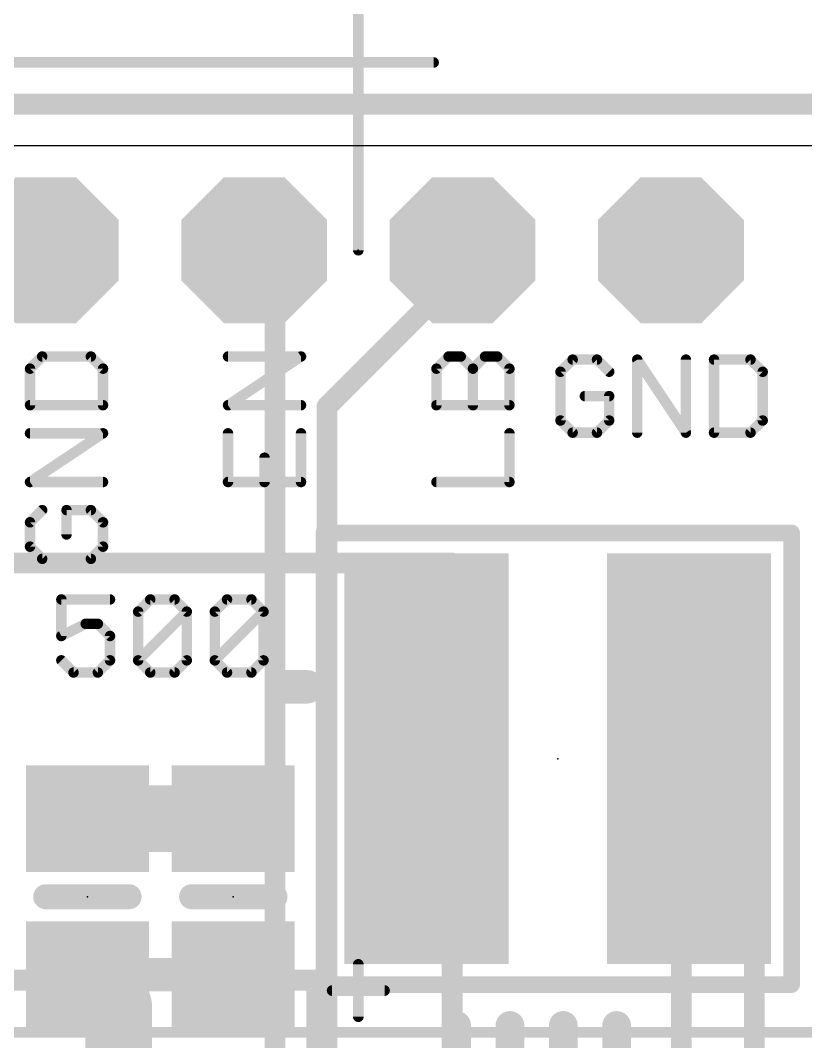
# Model space of a CAD drawing. Extents: x -12.8 to 36.1, y -7.3 to 38.5.
# Drawn here: x 9.85 to 19.42, y 10.68 to 23.12 of the extents above; entities that cross this region are included whole.
import ezdxf

# ---------------------------------------------------------------- set-up
doc = ezdxf.new("R2010")
doc.units = 0
for name, color, linetype in [('1', 12, 'CONTINUOUS'), ('16', 132, 'CONTINUOUS'), ('17', 110, 'CONTINUOUS'), ('20', 53, 'CONTINUOUS'), ('21', 40, 'CONTINUOUS'), ('23', 53, 'CONTINUOUS'), ('47', 253, 'CONTINUOUS')]:
    doc.layers.add(name, color=color, linetype=linetype)

# ---------------------------------------------------------------- blocks, each defined once
blk = doc.blocks.new('RECT')
blk.add_solid([(-0.5, -0.5), (0.5, -0.5), (-0.5, 0.5), (0.5, 0.5)])
blk = doc.blocks.new('OCTAGONP')
at = {"const_width": 0.5}
blk.add_lwpolyline([(-0.25, -0.1036), (-0.25, 0.1036), (-0.1036, 0.25), (0.1036, 0.25), (0.25, 0.1036), (0.25, -0.1036), (0.1036, -0.25), (-0.1036, -0.25), (-0.25, -0.1036), (-0.25, 0.1036)], dxfattribs=at)
blk = doc.blocks.new('RECT168000X56000R100')
at = {"const_width": 0.175}
blk.add_lwpolyline([(0.4375, 0), (0.4375, 0, 0.4142), (0.35, 0.0875), (-0.35, 0.0875, 0.4142), (-0.4375, 0), (-0.4375, 0, 0.4142), (-0.35, -0.0875), (0.35, -0.0875, 0.4142)], format="xyb", close=True, dxfattribs=at)
blk.add_solid([(-0.3754, -0.0254), (0.3754, -0.0254), (-0.3754, 0.0254), (0.3754, 0.0254)])

msp = doc.modelspace()

# ---------------------------------------------------------------- linework, layer by layer
at = {"layer": '1'}
for points, const_width in [([(6.858, 16.51), (15.113, 16.51)], 0.254), ([(15.113, 16.51), (15.113, 10.16)], 0.254), ([(18.796, 16.002), (17.399, 16.002)], 0.254), ([(17.399, 16.002), (17.399, 12.192)], 0.254), ([(18.796, 8.763), (18.796, 16.002)], 0.254), ([(13.081, 15.002), (13.347, 15.002)], 0.4064), ([(12.446, 13.396), (10.668, 13.396)], 0.8128), ([(17.399, 12.192), (17.907, 11.684)], 0.254), ([(10.668, 11.496), (11.049, 11.115)], 0.8128), ([(10.668, 11.496), (12.446, 11.496)], 0.4064), ([(17.907, 11.684), (17.907, 8.763)], 0.254), ([(13.462, 11.43), (6.858, 11.43)], 0.254), ([(11.049, 11.115), (11.049, 9.84)], 0.8128), ([(13.462, 10.16), (13.462, 11.43)], 0.254)]:
    msp.add_lwpolyline(points, dxfattribs=dict(at, const_width=const_width))
for points, const_width in [([(15.1765, 16.51, 1), (15.0495, 16.51)], 0.127), ([(15.113, 16.4465, 1), (15.113, 16.5735)], 0.127), ([(17.399, 16.0655, 1), (17.399, 15.9385)], 0.127), ([(17.4625, 16.002, 1), (17.3355, 16.002)], 0.127), ([(18.8595, 16.002, 1), (18.7325, 16.002)], 0.127), ([(18.796, 15.9385, 1), (18.796, 16.0655)], 0.127), ([(13.081, 15.1036, 1), (13.081, 14.9004)], 0.2032), ([(13.347, 14.9004, 1), (13.347, 15.1036)], 0.2032), ([(10.668, 13.5992, 1), (10.668, 13.1928)], 0.4064), ([(12.446, 13.1928, 1), (12.446, 13.5992)], 0.4064), ([(17.4439, 12.2369, 1), (17.3541, 12.1471)], 0.127), ([(17.3355, 12.192, 1), (17.4625, 12.192)], 0.127), ([(10.8117, 11.6397, 1), (10.5243, 11.3523)], 0.4064), ([(10.668, 11.5976, 1), (10.668, 11.3944)], 0.2032), ([(12.446, 11.3944, 1), (12.446, 11.5976)], 0.2032), ([(17.9705, 11.684, 1), (17.8435, 11.684)], 0.127), ([(17.8621, 11.6391, 1), (17.9519, 11.7289)], 0.127), ([(11.2522, 11.115, 1), (10.8458, 11.115)], 0.4064), ([(10.9053, 10.9713, 1), (11.1927, 11.2587)], 0.4064), ([(13.5255, 11.43, 1), (13.3985, 11.43)], 0.127), ([(13.462, 11.3665, 1), (13.462, 11.4935)], 0.127)]:
    msp.add_lwpolyline(points, format="xyb", dxfattribs=dict(at, const_width=const_width))
at = {"layer": '16', "const_width": 0.254}
for points in [[(28.575, 22.098), (0, 22.098)], [(12.7, 20.32), (12.7, 20.193)], [(15.24, 20.32), (15.367, 20.193)], [(12.7, 20.193), (12.954, 19.939)], [(15.367, 20.193), (13.589, 18.415)], [(12.954, 19.939), (12.954, 7.747)], [(13.589, 18.415), (13.589, 6.604)]]:
    msp.add_lwpolyline(points, dxfattribs=at)
at = {"layer": '16', "const_width": 0.127}
for points in [[(12.7635, 20.32, 1), (12.6365, 20.32)], [(15.2849, 20.3649, 1), (15.1951, 20.2751)], [(12.7449, 20.2379, 1), (12.6551, 20.1481)], [(15.4119, 20.1481, 1), (15.3221, 20.2379)], [(15.3221, 20.1481, 1), (15.4119, 20.2379)], [(12.6365, 20.193, 1), (12.7635, 20.193)], [(13.0175, 19.939, 1), (12.8905, 19.939)], [(12.9091, 19.8941, 1), (12.9989, 19.9839)], [(13.6525, 18.415, 1), (13.5255, 18.415)], [(13.5441, 18.4599, 1), (13.6339, 18.3701)]]:
    msp.add_lwpolyline(points, format="xyb", dxfattribs=at)
at = {"layer": '20'}
msp.add_line((25.781, 21.59), (2.54, 21.59), dxfattribs=at)
at = {"layer": '21'}
for points, const_width in [([(10.117, 19.0252), (9.9687, 18.8769)], 0.127), ([(10.7102, 19.0252), (10.117, 19.0252)], 0.127), ([(10.8585, 18.8769), (10.7102, 19.0252)], 0.127), ([(12.3817, 18.432), (13.2715, 19.0252)], 0.127), ([(13.2715, 19.0252), (12.3817, 19.0252)], 0.127), ([(14.9217, 18.8769), (15.07, 19.0252)], 0.127), ([(15.07, 19.0252), (15.2183, 19.0252)], 0.127), ([(15.2183, 19.0252), (15.3666, 18.8769)], 0.127), ([(15.3666, 18.8769), (15.5149, 19.0252)], 0.127), ([(15.5149, 19.0252), (15.6632, 19.0252)], 0.127), ([(15.6632, 19.0252), (15.8115, 18.8769)], 0.127), ([(16.5822, 18.9873), (16.4339, 18.839)], 0.127), ([(16.8788, 18.9873), (16.5822, 18.9873)], 0.127), ([(17.0271, 18.839), (16.8788, 18.9873)], 0.127), ([(17.3695, 18.0975), (17.3695, 18.9873)], 0.127), ([(17.3695, 18.9873), (17.9626, 18.0975)], 0.127), ([(17.9626, 18.0975), (17.9626, 18.9873)], 0.127), ([(18.305, 18.9873), (18.305, 18.0975)], 0.127), ([(18.7499, 18.9873), (18.305, 18.9873)], 0.127), ([(18.8982, 18.839), (18.7499, 18.9873)], 0.127), ([(9.9687, 18.8769), (9.9687, 18.432)], 0.127), ([(10.8585, 18.432), (10.8585, 18.8769)], 0.127), ([(14.9217, 18.432), (14.9217, 18.8769)], 0.127), ([(15.3666, 18.432), (15.3666, 18.8769)], 0.127), ([(15.8115, 18.8769), (15.8115, 18.432)], 0.127), ([(16.4339, 18.839), (16.4339, 18.2458)], 0.127), ([(18.8982, 18.2458), (18.8982, 18.839)], 0.127), ([(17.0271, 18.5424), (16.7305, 18.5424)], 0.127), ([(17.0271, 18.2458), (17.0271, 18.5424)], 0.127), ([(9.9687, 18.432), (10.8585, 18.432)], 0.127), ([(13.2715, 18.432), (12.3817, 18.432)], 0.127), ([(15.8115, 18.432), (14.9217, 18.432)], 0.127), ([(16.4339, 18.2458), (16.5822, 18.0975)], 0.127), ([(16.8788, 18.0975), (17.0271, 18.2458)], 0.127), ([(18.7499, 18.0975), (18.8982, 18.2458)], 0.127), ([(16.5822, 18.0975), (16.8788, 18.0975)], 0.127), ([(18.305, 18.0975), (18.7499, 18.0975)], 0.127), ([(9.9687, 17.4965), (10.8585, 18.0896)], 0.127), ([(10.8585, 18.0896), (9.9687, 18.0896)], 0.127), ([(12.3817, 18.0896), (12.3817, 17.4965)], 0.127), ([(13.2715, 17.4965), (13.2715, 18.0896)], 0.127), ([(15.8115, 17.4965), (15.8115, 18.0896)], 0.127), ([(12.8266, 17.4965), (12.8266, 17.793)], 0.127), ([(10.8585, 17.4965), (9.9687, 17.4965)], 0.127), ([(12.3817, 17.4965), (13.2715, 17.4965)], 0.127), ([(14.9217, 17.4965), (15.8115, 17.4965)], 0.127), ([(10.117, 17.1541), (9.9687, 17.0058)], 0.127), ([(10.7102, 17.1541), (10.4136, 17.1541)], 0.127), ([(10.4136, 17.1541), (10.4136, 16.8575)], 0.127), ([(10.8585, 17.0058), (10.7102, 17.1541)], 0.127), ([(9.9687, 17.0058), (9.9687, 16.7092)], 0.127), ([(10.8585, 16.7092), (10.8585, 17.0058)], 0.127), ([(13.551, 16.876), (19.251, 16.876)], 0.2032), ([(13.551, 11.376), (13.551, 16.876)], 0.2032), ([(19.251, 16.876), (19.251, 11.376)], 0.2032), ([(9.9687, 16.7092), (10.117, 16.5609)], 0.127), ([(10.7102, 16.5609), (10.8585, 16.7092)], 0.127), ([(10.117, 16.5609), (10.7102, 16.5609)], 0.127), ([(10.9437, 16.0663), (10.3505, 16.0663)], 0.127), ([(10.3505, 16.0663), (10.3505, 15.6214)], 0.127), ([(11.286, 15.918), (11.4343, 16.0663)], 0.127), ([(11.4343, 16.0663), (11.7309, 16.0663)], 0.127), ([(11.7309, 16.0663), (11.8792, 15.918)], 0.127), ([(12.2215, 15.918), (12.3698, 16.0663)], 0.127), ([(12.3698, 16.0663), (12.6664, 16.0663)], 0.127), ([(12.6664, 16.0663), (12.8147, 15.918)], 0.127), ([(11.286, 15.3248), (11.286, 15.918)], 0.127), ([(11.286, 15.3248), (11.8792, 15.918)], 0.127), ([(11.8792, 15.918), (11.8792, 15.3248)], 0.127), ([(12.2215, 15.3248), (12.2215, 15.918)], 0.127), ([(12.2215, 15.3248), (12.8147, 15.918)], 0.127), ([(12.8147, 15.918), (12.8147, 15.3248)], 0.127), ([(10.3505, 15.6214), (10.6471, 15.7697)], 0.127), ([(10.6471, 15.7697), (10.7954, 15.7697)], 0.127), ([(10.7954, 15.7697), (10.9437, 15.6214)], 0.127), ([(10.9437, 15.6214), (10.9437, 15.3248)], 0.127), ([(10.4988, 15.1765), (10.3505, 15.3248)], 0.127), ([(10.9437, 15.3248), (10.7954, 15.1765)], 0.127), ([(11.4343, 15.1765), (11.286, 15.3248)], 0.127), ([(11.8792, 15.3248), (11.7309, 15.1765)], 0.127), ([(12.3698, 15.1765), (12.2215, 15.3248)], 0.127), ([(12.8147, 15.3248), (12.6664, 15.1765)], 0.127), ([(10.7954, 15.1765), (10.4988, 15.1765)], 0.127), ([(11.7309, 15.1765), (11.4343, 15.1765)], 0.127), ([(12.6664, 15.1765), (12.3698, 15.1765)], 0.127), ([(11.176, 12.446), (10.16, 12.446)], 0.3048), ([(12.954, 12.446), (11.938, 12.446)], 0.3048), ([(19.251, 11.376), (13.551, 11.376)], 0.2032)]:
    msp.add_lwpolyline(points, dxfattribs=dict(at, const_width=const_width))
for points, const_width in [([(10.117, 19.0569, 1), (10.117, 18.9934)], 0.0635), ([(10.1395, 19.0027, 1), (10.0946, 19.0476)], 0.0635), ([(10.7327, 19.0476, 1), (10.6878, 19.0027)], 0.0635), ([(10.7102, 18.9934, 1), (10.7102, 19.0569)], 0.0635), ([(12.3817, 19.0569, 1), (12.3817, 18.9934)], 0.0635), ([(13.2891, 18.9987, 1), (13.2539, 19.0516)], 0.0635), ([(13.2715, 18.9934, 1), (13.2715, 19.0569)], 0.0635), ([(15.07, 19.0569, 1), (15.07, 18.9934)], 0.0635), ([(15.0925, 19.0027, 1), (15.0476, 19.0476)], 0.0635), ([(15.2408, 19.0476, 1), (15.1959, 19.0027)], 0.0635), ([(15.2183, 18.9934, 1), (15.2183, 19.0569)], 0.0635), ([(15.5149, 19.0569, 1), (15.5149, 18.9934)], 0.0635), ([(15.5374, 19.0027, 1), (15.4925, 19.0476)], 0.0635), ([(15.6857, 19.0476, 1), (15.6408, 19.0027)], 0.0635), ([(15.6632, 18.9934, 1), (15.6632, 19.0569)], 0.0635), ([(16.5822, 19.019, 1), (16.5822, 18.9555)], 0.0635), ([(16.6047, 18.9648, 1), (16.5598, 19.0097)], 0.0635), ([(16.9013, 19.0097, 1), (16.8564, 18.9648)], 0.0635), ([(16.8788, 18.9555, 1), (16.8788, 19.019)], 0.0635), ([(17.3959, 19.0049, 1), (17.343, 18.9696)], 0.0635), ([(17.4012, 18.9873, 1), (17.3377, 18.9873)], 0.0635), ([(17.9944, 18.9873, 1), (17.9309, 18.9873)], 0.0635), ([(18.3367, 18.9873, 1), (18.2732, 18.9873)], 0.0635), ([(18.305, 19.019, 1), (18.305, 18.9555)], 0.0635), ([(18.7723, 19.0097, 1), (18.7274, 18.9648)], 0.0635), ([(18.7499, 18.9555, 1), (18.7499, 19.019)], 0.0635), ([(10.0005, 18.8769, 1), (9.937, 18.8769)], 0.0635), ([(9.9463, 18.8993, 1), (9.9912, 18.8544)], 0.0635), ([(10.8903, 18.8769, 1), (10.8268, 18.8769)], 0.0635), ([(10.836, 18.8544, 1), (10.881, 18.8993)], 0.0635), ([(14.9535, 18.8769, 1), (14.89, 18.8769)], 0.0635), ([(14.8993, 18.8993, 1), (14.9442, 18.8544)], 0.0635), ([(15.3984, 18.8769, 1), (15.3349, 18.8769)], 0.0635), ([(15.3442, 18.8993, 1), (15.3891, 18.8544)], 0.0635), ([(15.3442, 18.8544, 1), (15.3891, 18.8993)], 0.0635), ([(15.8433, 18.8769, 1), (15.7797, 18.8769)], 0.0635), ([(15.789, 18.8544, 1), (15.834, 18.8993)], 0.0635), ([(16.4657, 18.839, 1), (16.4022, 18.839)], 0.0635), ([(16.4115, 18.8614, 1), (16.4564, 18.8165)], 0.0635), ([(17.0047, 18.8165, 1), (17.0496, 18.8614)], 0.0635), ([(18.9299, 18.839, 1), (18.8664, 18.839)], 0.0635), ([(18.8757, 18.8165, 1), (18.9206, 18.8614)], 0.0635), ([(16.7305, 18.5741, 1), (16.7305, 18.5106)], 0.0635), ([(17.0589, 18.5424, 1), (16.9954, 18.5424)], 0.0635), ([(17.0271, 18.5106, 1), (17.0271, 18.5741)], 0.0635), ([(9.9687, 18.4637, 1), (9.9687, 18.4002)], 0.0635), ([(9.937, 18.432, 1), (10.0005, 18.432)], 0.0635), ([(10.8268, 18.432, 1), (10.8903, 18.432)], 0.0635), ([(10.8585, 18.4002, 1), (10.8585, 18.4637)], 0.0635), ([(12.3817, 18.4637, 1), (12.3817, 18.4002)], 0.0635), ([(12.3641, 18.4584, 1), (12.3994, 18.4056)], 0.0635), ([(13.2715, 18.4002, 1), (13.2715, 18.4637)], 0.0635), ([(14.9217, 18.4637, 1), (14.9217, 18.4002)], 0.0635), ([(14.89, 18.432, 1), (14.9535, 18.432)], 0.0635), ([(15.3349, 18.432, 1), (15.3984, 18.432)], 0.0635), ([(15.7797, 18.432, 1), (15.8433, 18.432)], 0.0635), ([(15.8115, 18.4002, 1), (15.8115, 18.4637)], 0.0635), ([(16.4564, 18.2682, 1), (16.4115, 18.2233)], 0.0635), ([(17.0496, 18.2233, 1), (17.0047, 18.2682)], 0.0635), ([(18.9206, 18.2233, 1), (18.8757, 18.2682)], 0.0635), ([(16.4022, 18.2458, 1), (16.4657, 18.2458)], 0.0635), ([(16.5822, 18.1292, 1), (16.5822, 18.0658)], 0.0635), ([(16.8788, 18.0658, 1), (16.8788, 18.1292)], 0.0635), ([(16.9954, 18.2458, 1), (17.0589, 18.2458)], 0.0635), ([(18.305, 18.1292, 1), (18.305, 18.0658)], 0.0635), ([(18.7499, 18.0658, 1), (18.7499, 18.1292)], 0.0635), ([(18.8664, 18.2458, 1), (18.9299, 18.2458)], 0.0635), ([(9.9687, 18.1214, 1), (9.9687, 18.0579)], 0.0635), ([(10.8761, 18.0632, 1), (10.8409, 18.1161)], 0.0635), ([(10.8585, 18.0579, 1), (10.8585, 18.1214)], 0.0635), ([(12.4135, 18.0896, 1), (12.35, 18.0896)], 0.0635), ([(13.3033, 18.0896, 1), (13.2398, 18.0896)], 0.0635), ([(15.8433, 18.0896, 1), (15.7797, 18.0896)], 0.0635), ([(16.5598, 18.075, 1), (16.6047, 18.12)], 0.0635), ([(16.8564, 18.12, 1), (16.9013, 18.075)], 0.0635), ([(17.3377, 18.0975, 1), (17.4012, 18.0975)], 0.0635), ([(17.9309, 18.0975, 1), (17.9944, 18.0975)], 0.0635), ([(17.9362, 18.0799, 1), (17.9891, 18.1151)], 0.0635), ([(18.2732, 18.0975, 1), (18.3367, 18.0975)], 0.0635), ([(18.7274, 18.12, 1), (18.7723, 18.075)], 0.0635), ([(12.8584, 17.793, 1), (12.7949, 17.793)], 0.0635), ([(9.9687, 17.5282, 1), (9.9687, 17.4647)], 0.0635), ([(9.9511, 17.5229, 1), (9.9864, 17.47)], 0.0635), ([(10.8585, 17.4647, 1), (10.8585, 17.5282)], 0.0635), ([(12.3817, 17.5282, 1), (12.3817, 17.4647)], 0.0635), ([(13.2715, 17.4647, 1), (13.2715, 17.5282)], 0.0635), ([(14.9217, 17.5282, 1), (14.9217, 17.4647)], 0.0635), ([(15.8115, 17.4647, 1), (15.8115, 17.5282)], 0.0635), ([(12.35, 17.4965, 1), (12.4135, 17.4965)], 0.0635), ([(12.7949, 17.4965, 1), (12.8584, 17.4965)], 0.0635), ([(13.2398, 17.4965, 1), (13.3033, 17.4965)], 0.0635), ([(15.7797, 17.4965, 1), (15.8433, 17.4965)], 0.0635), ([(10.1395, 17.1317, 1), (10.0946, 17.1766)], 0.0635), ([(10.4136, 17.1859, 1), (10.4136, 17.1224)], 0.0635), ([(10.4454, 17.1541, 1), (10.3819, 17.1541)], 0.0635), ([(10.7327, 17.1766, 1), (10.6878, 17.1317)], 0.0635), ([(10.7102, 17.1224, 1), (10.7102, 17.1859)], 0.0635), ([(10.0005, 17.0058, 1), (9.937, 17.0058)], 0.0635), ([(9.9463, 17.0283, 1), (9.9912, 16.9834)], 0.0635), ([(10.8903, 17.0058, 1), (10.8268, 17.0058)], 0.0635), ([(10.836, 16.9834, 1), (10.881, 17.0283)], 0.0635), ([(13.551, 16.9268, 1), (13.551, 16.8252)], 0.1016), ([(13.6018, 16.876, 1), (13.5002, 16.876)], 0.1016), ([(19.3018, 16.876, 1), (19.2002, 16.876)], 0.1016), ([(19.251, 16.8252, 1), (19.251, 16.9268)], 0.1016), ([(10.3819, 16.8575, 1), (10.4454, 16.8575)], 0.0635), ([(9.937, 16.7092, 1), (10.0005, 16.7092)], 0.0635), ([(9.9912, 16.7317, 1), (9.9463, 16.6868)], 0.0635), ([(10.8268, 16.7092, 1), (10.8903, 16.7092)], 0.0635), ([(10.881, 16.6868, 1), (10.836, 16.7317)], 0.0635), ([(10.117, 16.5927, 1), (10.117, 16.5292)], 0.0635), ([(10.0946, 16.5385, 1), (10.1395, 16.5834)], 0.0635), ([(10.6878, 16.5834, 1), (10.7327, 16.5385)], 0.0635), ([(10.7102, 16.5292, 1), (10.7102, 16.5927)], 0.0635), ([(10.3823, 16.0663, 1), (10.3187, 16.0663)], 0.0635), ([(10.3505, 16.098, 1), (10.3505, 16.0345)], 0.0635), ([(10.9437, 16.0345, 1), (10.9437, 16.098)], 0.0635), ([(11.4343, 16.098, 1), (11.4343, 16.0345)], 0.0635), ([(11.4568, 16.0438, 1), (11.4119, 16.0887)], 0.0635), ([(11.7533, 16.0887, 1), (11.7084, 16.0438)], 0.0635), ([(11.7309, 16.0345, 1), (11.7309, 16.098)], 0.0635), ([(12.3698, 16.098, 1), (12.3698, 16.0345)], 0.0635), ([(12.3923, 16.0438, 1), (12.3474, 16.0887)], 0.0635), ([(12.6889, 16.0887, 1), (12.644, 16.0438)], 0.0635), ([(12.6664, 16.0345, 1), (12.6664, 16.098)], 0.0635), ([(11.3178, 15.918, 1), (11.2543, 15.918)], 0.0635), ([(11.2636, 15.9404, 1), (11.3085, 15.8955)], 0.0635), ([(11.9109, 15.918, 1), (11.8474, 15.918)], 0.0635), ([(11.9016, 15.8955, 1), (11.8567, 15.9404)], 0.0635), ([(11.8567, 15.8955, 1), (11.9016, 15.9404)], 0.0635), ([(12.2533, 15.918, 1), (12.1898, 15.918)], 0.0635), ([(12.1991, 15.9404, 1), (12.244, 15.8955)], 0.0635), ([(12.8465, 15.918, 1), (12.783, 15.918)], 0.0635), ([(12.8372, 15.8955, 1), (12.7923, 15.9404)], 0.0635), ([(12.7923, 15.8955, 1), (12.8372, 15.9404)], 0.0635), ([(10.6471, 15.8014, 1), (10.6471, 15.7379)], 0.0635), ([(10.6613, 15.7413, 1), (10.6329, 15.7981)], 0.0635), ([(10.8178, 15.7921, 1), (10.7729, 15.7472)], 0.0635), ([(10.7954, 15.7379, 1), (10.7954, 15.8014)], 0.0635), ([(10.3363, 15.6498, 1), (10.3647, 15.593)], 0.0635), ([(10.9754, 15.6214, 1), (10.9119, 15.6214)], 0.0635), ([(10.9212, 15.5989, 1), (10.9661, 15.6438)], 0.0635), ([(10.3187, 15.6214, 1), (10.3823, 15.6214)], 0.0635), ([(10.373, 15.3472, 1), (10.328, 15.3023)], 0.0635), ([(10.9119, 15.3248, 1), (10.9754, 15.3248)], 0.0635), ([(10.9661, 15.3023, 1), (10.9212, 15.3472)], 0.0635), ([(11.3085, 15.3472, 1), (11.2636, 15.3023)], 0.0635), ([(11.2636, 15.3472, 1), (11.3085, 15.3023)], 0.0635), ([(11.2543, 15.3248, 1), (11.3178, 15.3248)], 0.0635), ([(11.8474, 15.3248, 1), (11.9109, 15.3248)], 0.0635), ([(11.9016, 15.3023, 1), (11.8567, 15.3472)], 0.0635), ([(12.244, 15.3472, 1), (12.1991, 15.3023)], 0.0635), ([(12.1991, 15.3472, 1), (12.244, 15.3023)], 0.0635), ([(12.1898, 15.3248, 1), (12.2533, 15.3248)], 0.0635), ([(12.783, 15.3248, 1), (12.8465, 15.3248)], 0.0635), ([(12.8372, 15.3023, 1), (12.7923, 15.3472)], 0.0635), ([(10.4988, 15.2083, 1), (10.4988, 15.1448)], 0.0635), ([(10.4763, 15.154, 1), (10.5212, 15.199)], 0.0635), ([(10.7729, 15.199, 1), (10.8178, 15.154)], 0.0635), ([(10.7954, 15.1448, 1), (10.7954, 15.2083)], 0.0635), ([(11.4343, 15.2083, 1), (11.4343, 15.1448)], 0.0635), ([(11.4119, 15.154, 1), (11.4568, 15.199)], 0.0635), ([(11.7084, 15.199, 1), (11.7533, 15.154)], 0.0635), ([(11.7309, 15.1448, 1), (11.7309, 15.2083)], 0.0635), ([(12.3698, 15.2083, 1), (12.3698, 15.1448)], 0.0635), ([(12.3474, 15.154, 1), (12.3923, 15.199)], 0.0635), ([(12.644, 15.199, 1), (12.6889, 15.154)], 0.0635), ([(12.6664, 15.1448, 1), (12.6664, 15.2083)], 0.0635), ([(10.16, 12.5222, 1), (10.16, 12.3698)], 0.1524), ([(11.176, 12.3698, 1), (11.176, 12.5222)], 0.1524), ([(11.938, 12.5222, 1), (11.938, 12.3698)], 0.1524), ([(12.954, 12.3698, 1), (12.954, 12.5222)], 0.1524), ([(13.551, 11.4268, 1), (13.551, 11.3252)], 0.1016), ([(19.251, 11.3252, 1), (19.251, 11.4268)], 0.1016), ([(13.5002, 11.376, 1), (13.6018, 11.376)], 0.1016), ([(19.2002, 11.376, 1), (19.3018, 11.376)], 0.1016)]:
    msp.add_lwpolyline(points, format="xyb", dxfattribs=dict(at, const_width=const_width))
at = {"layer": '23'}
for p in [(13.97, 20.32), (16.401, 14.126), (10.668, 12.446), (12.446, 12.446)]:
    msp.add_point(p, dxfattribs=at)
at = {"layer": '47', "const_width": 0.13}
for points in [[(13.97, 20.32), (13.97, 29.636)], [(2.605, 22.606), (14.8871, 22.606)], [(13.97, 10.9838), (13.97, 11.6222)], [(13.6508, 11.303), (14.2892, 11.303)], [(3.556, 10.795), (35.986, 10.795)]]:
    msp.add_lwpolyline(points, dxfattribs=at)
at = {"layer": '47', "const_width": 0.065}
for points in [[(14.8871, 22.5735, 1), (14.8871, 22.6385)], [(13.9375, 20.32, 1), (14.0025, 20.32)], [(14.0025, 11.6222, 1), (13.9375, 11.6222)], [(13.6508, 11.3355, 1), (13.6508, 11.2705)], [(14.2892, 11.2705, 1), (14.2892, 11.3355)], [(13.9375, 10.9838, 1), (14.0025, 10.9838)]]:
    msp.add_lwpolyline(points, format="xyb", dxfattribs=at)

# ---------------------------------------------------------------- block references
at = {"layer": '1', "xscale": 2, "yscale": 5}
for p in [(14.801, 14.126), (18.001, 14.126)]:
    msp.add_blockref('RECT', p, dxfattribs=at)
at = {"layer": '1', "xscale": 1.3, "yscale": 1.5, "rotation": 270}
for p in [(10.668, 13.396), (12.446, 13.396), (10.668, 11.496), (12.446, 11.496)]:
    msp.add_blockref('RECT', p, dxfattribs=at)
at = {"layer": '1', "rotation": 270}
for p in [(15.168, 10.528), (15.818, 10.528), (16.468, 10.528), (17.118, 10.528)]:
    msp.add_blockref('RECT168000X56000R100', p, dxfattribs=at)
at = {"layer": '17', "xscale": 1.778, "yscale": 1.778, "rotation": 90}
for p in [(10.16, 20.32), (10.16, 20.32), (12.7, 20.32), (12.7, 20.32), (15.24, 20.32), (15.24, 20.32), (17.78, 20.32), (17.78, 20.32)]:
    msp.add_blockref('OCTAGONP', p, dxfattribs=at)

doc.saveas('drawing.dxf')
